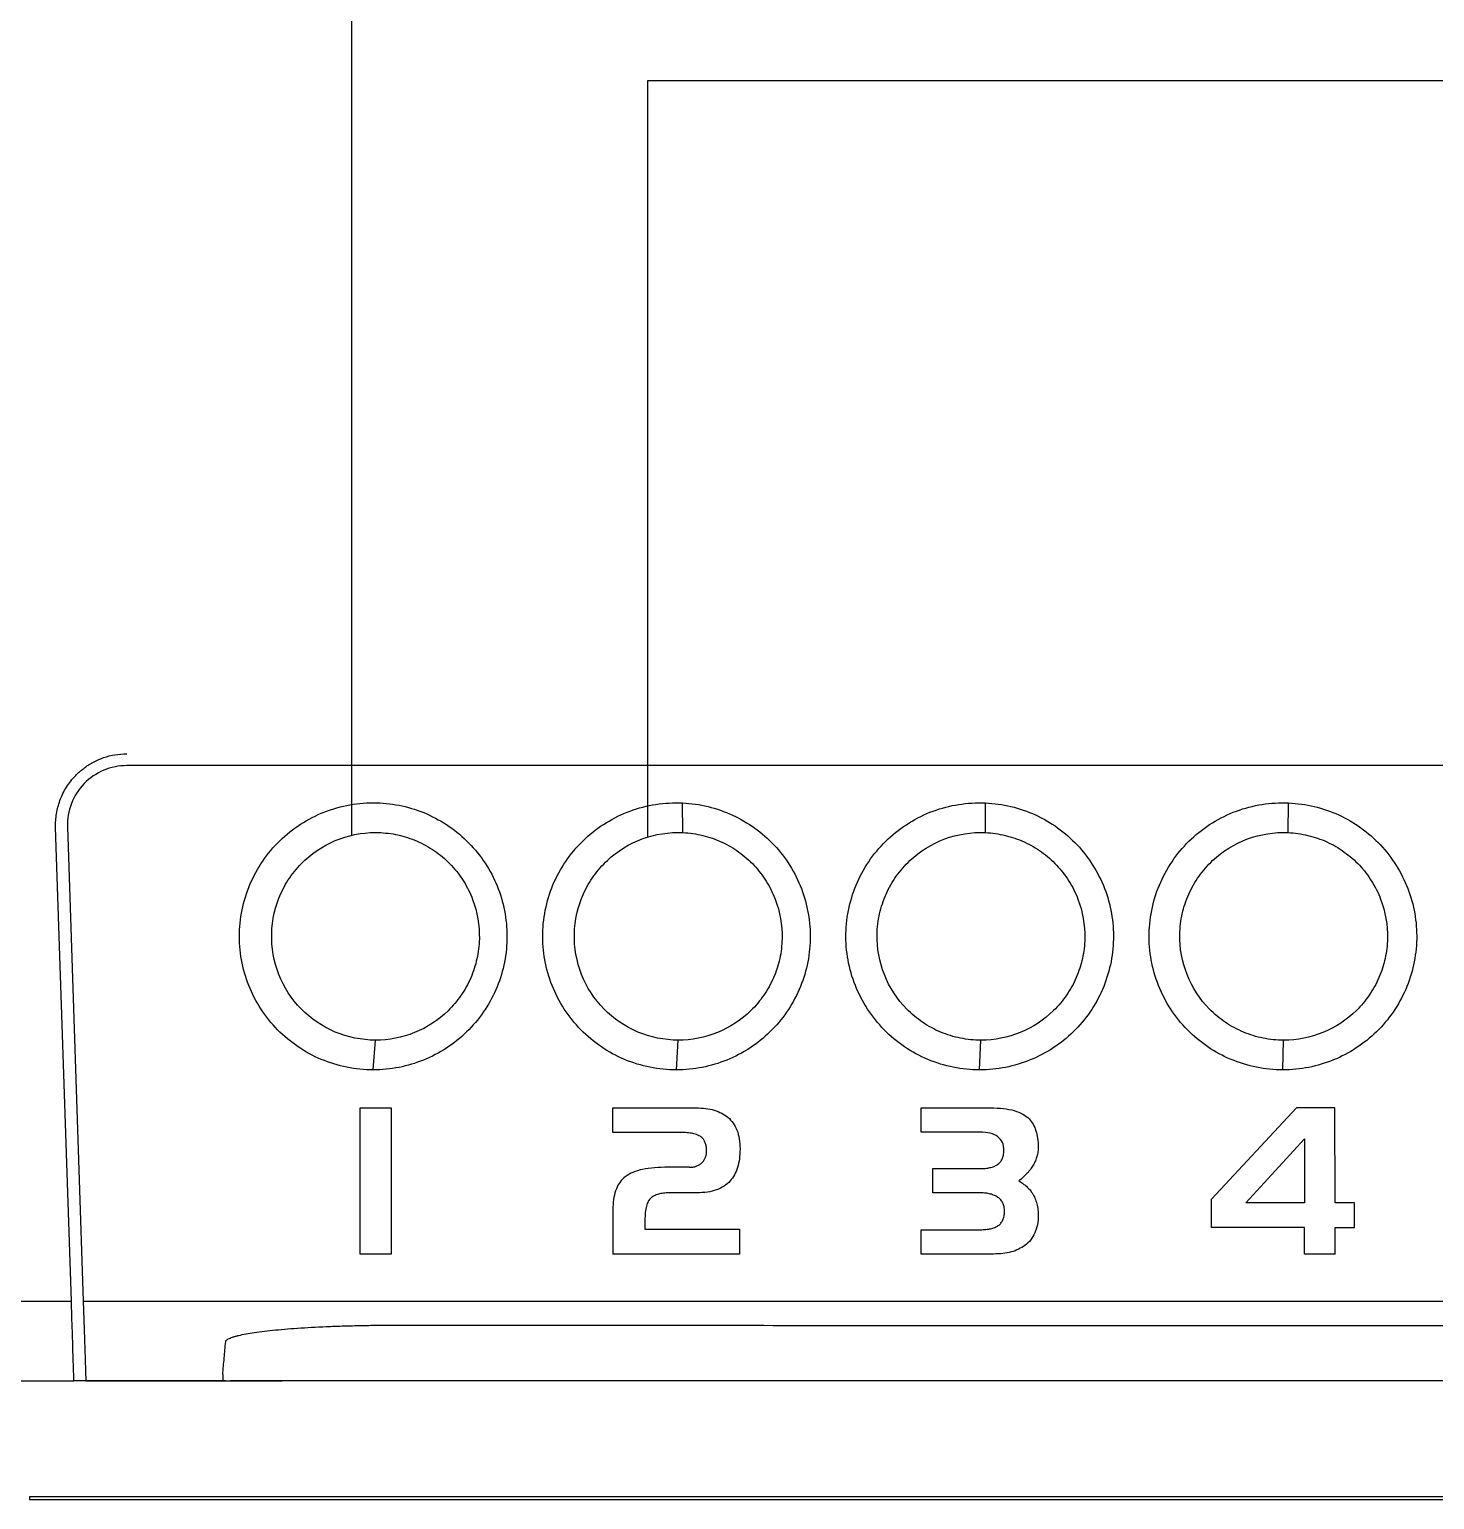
# Model space of a CAD drawing. Header units: millimetres. Extents: x 123.5 to 144.3, y 105.4 to 121.6.
# Drawn here: x 126.334 to 127.636, y 110.286 to 111.649 of the extents above; entities that cross this region are included whole.
import ezdxf

# ---------------------------------------------------------------- set-up
doc = ezdxf.new("R2010")
doc.units = ezdxf.units.MM
doc.layers.add('WIRES', color=7, linetype='Continuous')

msp = doc.modelspace()

# ---------------------------------------------------------------- linework, layer by layer
at = {"color": 7, "linetype": 'Continuous'}
for p, q in [((129.6413, 110.9665), (126.4238, 110.9665)), ((126.9391, 110.9045), (126.9387, 110.9319)), ((127.2193, 110.9045), (127.2193, 110.9319)), ((127.4998, 110.9045), (127.5003, 110.9319)), ((126.3724, 110.4703), (126.3578, 110.9093)), ((126.3688, 110.9097), (126.3834, 110.4703)), ((126.6521, 110.6846), (126.6542, 110.7121)), ((126.9331, 110.6846), (126.9347, 110.7121)), ((127.214, 110.6846), (127.2152, 110.7121)), ((127.495, 110.6846), (127.4957, 110.7121)), ((126.6399, 110.5139), (126.6399, 110.6494)), ((126.6399, 110.6494), (126.6686, 110.6494)), ((126.6686, 110.6494), (126.6686, 110.5139)), ((126.8742, 110.6265), (126.8742, 110.6494)), ((126.8742, 110.6494), (126.951, 110.6494)), ((126.951, 110.6494), (126.9534, 110.6493)), ((126.9534, 110.6493), (126.9557, 110.6492)), ((126.9557, 110.6492), (126.958, 110.649)), ((126.958, 110.649), (126.9601, 110.6488)), ((126.9601, 110.6488), (126.9622, 110.6485)), ((126.9622, 110.6485), (126.9643, 110.6481)), ((126.9643, 110.6481), (126.9662, 110.6477)), ((126.9662, 110.6477), (126.9681, 110.6472)), ((126.9681, 110.6472), (126.97, 110.6466)), ((126.97, 110.6466), (126.9717, 110.6459)), ((126.9717, 110.6459), (126.9734, 110.6452)), ((126.9734, 110.6452), (126.975, 110.6444)), ((126.975, 110.6444), (126.9765, 110.6436)), ((126.9765, 110.6436), (126.978, 110.6427)), ((126.978, 110.6427), (126.9794, 110.6417)), ((126.9794, 110.6417), (126.9807, 110.6406)), ((126.9807, 110.6406), (126.9821, 110.6394)), ((127.1598, 110.6269), (127.1598, 110.6494)), ((127.1598, 110.6494), (127.224, 110.6494)), ((127.224, 110.6494), (127.2272, 110.6493)), ((127.2272, 110.6493), (127.2302, 110.6492)), ((127.2302, 110.6492), (127.2332, 110.649)), ((127.2332, 110.649), (127.236, 110.6487)), ((127.236, 110.6487), (127.2387, 110.6484)), ((127.2387, 110.6484), (127.2412, 110.6479)), ((127.2412, 110.6479), (127.2437, 110.6474)), ((127.2437, 110.6474), (127.246, 110.6468)), ((127.246, 110.6468), (127.2482, 110.6461)), ((127.2482, 110.6461), (127.2502, 110.6453)), ((127.2502, 110.6453), (127.2521, 110.6445)), ((127.2521, 110.6445), (127.254, 110.6436)), ((127.254, 110.6436), (127.2556, 110.6426)), ((127.2556, 110.6426), (127.2572, 110.6415)), ((127.2572, 110.6415), (127.2586, 110.6403)), ((127.2586, 110.6403), (127.2599, 110.6391)), ((127.4288, 110.5648), (127.5075, 110.6494)), ((127.5434, 110.5615), (127.5432, 110.6494)), ((126.9384, 110.6265), (126.8742, 110.6265)), ((126.94, 110.6264), (126.9384, 110.6265)), ((126.9415, 110.6264), (126.94, 110.6264)), ((126.9429, 110.6263), (126.9415, 110.6264)), ((126.9443, 110.6262), (126.9429, 110.6263)), ((126.9457, 110.626), (126.9443, 110.6262)), ((126.9469, 110.6258), (126.9457, 110.626)), ((126.9821, 110.6394), (126.9833, 110.6381)), ((126.9833, 110.6381), (126.9845, 110.6367)), ((126.9845, 110.6367), (126.9856, 110.6352)), ((126.9856, 110.6352), (126.9866, 110.6337)), ((126.9866, 110.6337), (126.9876, 110.6321)), ((126.9876, 110.6321), (126.9884, 110.6303)), ((126.9884, 110.6303), (126.9891, 110.6286)), ((126.9891, 110.6286), (126.9898, 110.6267)), ((126.9898, 110.6267), (126.9904, 110.6247)), ((127.2141, 110.6269), (127.1598, 110.6269)), ((127.2168, 110.6268), (127.2141, 110.6269)), ((127.2193, 110.6266), (127.2168, 110.6268)), ((127.2217, 110.6262), (127.2193, 110.6266)), ((127.2239, 110.6258), (127.2217, 110.6262)), ((127.2599, 110.6391), (127.2609, 110.6379)), ((127.2609, 110.6379), (127.2619, 110.6368)), ((127.2619, 110.6368), (127.2628, 110.6355)), ((127.2628, 110.6355), (127.2636, 110.6342)), ((127.2636, 110.6342), (127.2643, 110.6328)), ((127.2643, 110.6328), (127.265, 110.6313)), ((127.265, 110.6313), (127.2656, 110.6298)), ((127.2656, 110.6298), (127.2662, 110.6282)), ((127.2662, 110.6282), (127.2667, 110.6265)), ((127.2667, 110.6265), (127.2671, 110.6248)), ((126.9482, 110.6256), (126.9469, 110.6258)), ((126.9493, 110.6253), (126.9482, 110.6256)), ((126.9504, 110.625), (126.9493, 110.6253)), ((126.9515, 110.6247), (126.9504, 110.625)), ((126.9524, 110.6243), (126.9515, 110.6247)), ((126.9534, 110.6239), (126.9524, 110.6243)), ((126.9542, 110.6235), (126.9534, 110.6239)), ((126.955, 110.623), (126.9542, 110.6235)), ((126.9558, 110.6225), (126.955, 110.623)), ((126.9565, 110.622), (126.9558, 110.6225)), ((126.957, 110.6215), (126.9565, 110.622)), ((126.9575, 110.621), (126.957, 110.6215)), ((126.958, 110.6204), (126.9575, 110.621)), ((126.9584, 110.6198), (126.958, 110.6204)), ((126.9588, 110.6191), (126.9584, 110.6198)), ((126.9592, 110.6184), (126.9588, 110.6191)), ((126.9595, 110.6177), (126.9592, 110.6184)), ((126.9598, 110.6169), (126.9595, 110.6177)), ((126.96, 110.6161), (126.9598, 110.6169)), ((126.9603, 110.6153), (126.96, 110.6161)), ((126.9605, 110.6144), (126.9603, 110.6153)), ((126.9606, 110.6135), (126.9605, 110.6144)), ((126.9608, 110.6125), (126.9606, 110.6135)), ((126.9608, 110.6115), (126.9608, 110.6125)), ((126.9904, 110.6247), (126.9909, 110.6227)), ((126.9909, 110.6227), (126.9913, 110.6206)), ((126.9913, 110.6206), (126.9916, 110.6184)), ((126.9916, 110.6184), (126.9918, 110.6161)), ((126.9918, 110.6161), (126.9919, 110.6138)), ((126.9919, 110.6138), (126.992, 110.6113)), ((127.2259, 110.6252), (127.2239, 110.6258)), ((127.2277, 110.6244), (127.2259, 110.6252)), ((127.2294, 110.6236), (127.2277, 110.6244)), ((127.2309, 110.6226), (127.2294, 110.6236)), ((127.2322, 110.6214), (127.2309, 110.6226)), ((127.2333, 110.6202), (127.2322, 110.6214)), ((127.2343, 110.6188), (127.2333, 110.6202)), ((127.2351, 110.6173), (127.2343, 110.6188)), ((127.2357, 110.6156), (127.2351, 110.6173)), ((127.2361, 110.6138), (127.2357, 110.6156)), ((127.2364, 110.6118), (127.2361, 110.6138)), ((127.2671, 110.6248), (127.2674, 110.623)), ((127.2674, 110.623), (127.2677, 110.6212)), ((127.2677, 110.6212), (127.268, 110.6192)), ((127.268, 110.6192), (127.2681, 110.6173)), ((127.2681, 110.6173), (127.2682, 110.6152)), ((127.2682, 110.6152), (127.2683, 110.6131)), ((127.2683, 110.6131), (127.2682, 110.612)), ((127.5151, 110.6206), (127.5151, 110.5615)), ((126.9565, 110.5983), (126.957, 110.5988)), ((126.957, 110.5988), (126.9575, 110.5994)), ((126.9575, 110.5994), (126.958, 110.5999)), ((126.958, 110.5999), (126.9584, 110.6005)), ((126.9584, 110.6005), (126.9588, 110.6011)), ((126.9588, 110.6011), (126.9592, 110.6018)), ((126.9592, 110.6018), (126.9595, 110.6024)), ((126.9595, 110.6024), (126.9598, 110.6031)), ((126.9598, 110.6031), (126.96, 110.6038)), ((126.96, 110.6038), (126.9603, 110.6046)), ((126.9603, 110.6046), (126.9605, 110.6053)), ((126.9605, 110.6053), (126.9606, 110.6061)), ((126.9606, 110.6061), (126.9608, 110.6069)), ((126.9609, 110.6105), (126.9608, 110.6115)), ((126.9608, 110.6077), (126.9609, 110.6085)), ((126.9608, 110.6069), (126.9608, 110.6077)), ((126.9609, 110.6094), (126.9609, 110.6105)), ((126.9609, 110.6085), (126.9609, 110.6094)), ((126.9911, 110.6), (126.9907, 110.598)), ((126.9914, 110.6021), (126.9911, 110.6)), ((126.9916, 110.6043), (126.9914, 110.6021)), ((126.9918, 110.6066), (126.9916, 110.6043)), ((126.9919, 110.6089), (126.9918, 110.6066)), ((126.992, 110.6113), (126.9919, 110.6089)), ((127.2323, 110.5983), (127.2329, 110.5989)), ((127.2329, 110.5989), (127.2335, 110.5996)), ((127.2335, 110.5996), (127.234, 110.6003)), ((127.234, 110.6003), (127.2345, 110.6011)), ((127.2345, 110.6011), (127.2349, 110.6019)), ((127.2349, 110.6019), (127.2353, 110.6028)), ((127.2353, 110.6028), (127.2356, 110.6036)), ((127.2356, 110.6036), (127.2358, 110.6046)), ((127.2358, 110.6046), (127.2361, 110.6055)), ((127.2361, 110.6055), (127.2362, 110.6065)), ((127.2362, 110.6065), (127.2364, 110.6076)), ((127.2365, 110.6098), (127.2364, 110.6118)), ((127.2364, 110.6087), (127.2365, 110.6098)), ((127.2364, 110.6076), (127.2364, 110.6087)), ((127.2653, 110.5993), (127.2648, 110.5983)), ((127.2657, 110.6003), (127.2653, 110.5993)), ((127.2661, 110.6013), (127.2657, 110.6003)), ((127.2665, 110.6023), (127.2661, 110.6013)), ((127.2668, 110.6034), (127.2665, 110.6023)), ((127.2671, 110.6044), (127.2668, 110.6034)), ((127.2674, 110.6055), (127.2671, 110.6044)), ((127.2676, 110.6065), (127.2674, 110.6055)), ((127.2678, 110.6076), (127.2676, 110.6065)), ((127.268, 110.6087), (127.2678, 110.6076)), ((127.2681, 110.6098), (127.268, 110.6087)), ((127.2682, 110.6109), (127.2681, 110.6098)), ((127.2682, 110.612), (127.2682, 110.6109)), ((126.8857, 110.5856), (126.8843, 110.5844)), ((126.8873, 110.5867), (126.8857, 110.5856)), ((126.889, 110.5877), (126.8873, 110.5867)), ((126.8908, 110.5887), (126.889, 110.5877)), ((126.8927, 110.5896), (126.8908, 110.5887)), ((126.8948, 110.5904), (126.8927, 110.5896)), ((126.897, 110.5911), (126.8948, 110.5904)), ((126.8993, 110.5918), (126.897, 110.5911)), ((126.9017, 110.5924), (126.8993, 110.5918)), ((126.9043, 110.5929), (126.9017, 110.5924)), ((126.907, 110.5933), (126.9043, 110.5929)), ((126.9098, 110.5936), (126.907, 110.5933)), ((126.9127, 110.5939), (126.9098, 110.5936)), ((126.9158, 110.5941), (126.9127, 110.5939)), ((126.919, 110.5942), (126.9158, 110.5941)), ((126.9223, 110.5943), (126.919, 110.5942)), ((126.9452, 110.5943), (126.946, 110.5943)), ((126.946, 110.5943), (126.9469, 110.5943)), ((126.9469, 110.5943), (126.9477, 110.5944)), ((126.9477, 110.5944), (126.9484, 110.5945)), ((126.9484, 110.5945), (126.9492, 110.5946)), ((126.9492, 110.5946), (126.95, 110.5948)), ((126.95, 110.5948), (126.9507, 110.595)), ((126.9507, 110.595), (126.9514, 110.5953)), ((126.9514, 110.5953), (126.9521, 110.5955)), ((126.9521, 110.5955), (126.9528, 110.5958)), ((126.9528, 110.5958), (126.9534, 110.5962)), ((126.9534, 110.5962), (126.9541, 110.5965)), ((126.9541, 110.5965), (126.9547, 110.5969)), ((126.9547, 110.5969), (126.9553, 110.5974)), ((126.9553, 110.5974), (126.9559, 110.5978)), ((126.9559, 110.5978), (126.9565, 110.5983)), ((126.9859, 110.5858), (126.985, 110.5843)), ((126.9868, 110.5873), (126.9859, 110.5858)), ((126.9876, 110.5889), (126.9868, 110.5873)), ((126.9884, 110.5905), (126.9876, 110.5889)), ((126.9891, 110.5923), (126.9884, 110.5905)), ((126.9897, 110.5941), (126.9891, 110.5923)), ((126.9902, 110.596), (126.9897, 110.5941)), ((126.9907, 110.598), (126.9902, 110.596)), ((127.1705, 110.5706), (127.1705, 110.5931)), ((127.1705, 110.5931), (127.2141, 110.5931)), ((127.2141, 110.5931), (127.2154, 110.5931)), ((127.2154, 110.5931), (127.2167, 110.5931)), ((127.2167, 110.5931), (127.218, 110.5932)), ((127.218, 110.5932), (127.2192, 110.5933)), ((127.2192, 110.5933), (127.2203, 110.5934)), ((127.2203, 110.5934), (127.2215, 110.5936)), ((127.2215, 110.5936), (127.2225, 110.5937)), ((127.2225, 110.5937), (127.2236, 110.594)), ((127.2236, 110.594), (127.2245, 110.5942)), ((127.2245, 110.5942), (127.2255, 110.5945)), ((127.2255, 110.5945), (127.2264, 110.5947)), ((127.2264, 110.5947), (127.2272, 110.5951)), ((127.2272, 110.5951), (127.228, 110.5954)), ((127.228, 110.5954), (127.2288, 110.5958)), ((127.2288, 110.5958), (127.2295, 110.5962)), ((127.2295, 110.5962), (127.2302, 110.5966)), ((127.2302, 110.5966), (127.231, 110.5971)), ((127.231, 110.5971), (127.2317, 110.5977)), ((127.2317, 110.5977), (127.2323, 110.5983)), ((127.2554, 110.586), (127.2544, 110.5851)), ((127.2563, 110.5869), (127.2554, 110.586)), ((127.2572, 110.5878), (127.2563, 110.5869)), ((127.2581, 110.5887), (127.2572, 110.5878)), ((127.2589, 110.5896), (127.2581, 110.5887)), ((127.2597, 110.5906), (127.2589, 110.5896)), ((127.2604, 110.5915), (127.2597, 110.5906)), ((127.2612, 110.5924), (127.2604, 110.5915)), ((127.2618, 110.5934), (127.2612, 110.5924)), ((127.2625, 110.5943), (127.2618, 110.5934)), ((127.2631, 110.5953), (127.2625, 110.5943)), ((127.2637, 110.5963), (127.2631, 110.5953)), ((127.2643, 110.5973), (127.2637, 110.5963)), ((127.2648, 110.5983), (127.2643, 110.5973)), ((126.8767, 110.5725), (126.8761, 110.5706)), ((126.8774, 110.5743), (126.8767, 110.5725)), ((126.8781, 110.576), (126.8774, 110.5743)), ((126.8789, 110.5776), (126.8781, 110.576)), ((126.8799, 110.5792), (126.8789, 110.5776)), ((126.8808, 110.5806), (126.8799, 110.5792)), ((126.8819, 110.5819), (126.8808, 110.5806)), ((126.883, 110.5832), (126.8819, 110.5819)), ((126.8843, 110.5844), (126.883, 110.5832)), ((126.9639, 110.5717), (126.9617, 110.5713)), ((126.9661, 110.5721), (126.9639, 110.5717)), ((126.9681, 110.5727), (126.9661, 110.5721)), ((126.9701, 110.5733), (126.9681, 110.5727)), ((126.972, 110.5741), (126.9701, 110.5733)), ((126.9738, 110.5749), (126.972, 110.5741)), ((126.9755, 110.5758), (126.9738, 110.5749)), ((126.9772, 110.5768), (126.9755, 110.5758)), ((126.9787, 110.5779), (126.9772, 110.5768)), ((126.9802, 110.579), (126.9787, 110.5779)), ((126.9816, 110.5803), (126.9802, 110.579)), ((126.9828, 110.5816), (126.9816, 110.5803)), ((126.9839, 110.5829), (126.9828, 110.5816)), ((126.985, 110.5843), (126.9839, 110.5829)), ((127.2513, 110.5825), (127.2502, 110.5816)), ((127.2502, 110.5816), (127.2511, 110.5812)), ((127.2511, 110.5812), (127.2519, 110.5807)), ((127.2524, 110.5834), (127.2513, 110.5825)), ((127.2519, 110.5807), (127.2528, 110.5802)), ((127.2534, 110.5842), (127.2524, 110.5834)), ((127.2528, 110.5802), (127.2536, 110.5796)), ((127.2544, 110.5851), (127.2534, 110.5842)), ((127.2536, 110.5796), (127.2544, 110.5791)), ((127.2544, 110.5791), (127.2551, 110.5785)), ((127.2551, 110.5785), (127.2559, 110.5779)), ((127.2559, 110.5779), (127.2566, 110.5773)), ((127.2566, 110.5773), (127.2573, 110.5767)), ((127.2573, 110.5767), (127.258, 110.576)), ((127.258, 110.576), (127.2587, 110.5754)), ((127.2587, 110.5754), (127.2594, 110.5747)), ((127.2594, 110.5747), (127.26, 110.574)), ((127.26, 110.574), (127.2607, 110.5733)), ((127.2607, 110.5733), (127.2613, 110.5725)), ((127.2613, 110.5725), (127.2619, 110.5717)), ((127.2619, 110.5717), (127.2626, 110.5706)), ((126.8743, 110.5597), (126.8742, 110.5572)), ((126.8745, 110.562), (126.8743, 110.5597)), ((126.8748, 110.5643), (126.8745, 110.562)), ((126.8752, 110.5665), (126.8748, 110.5643)), ((126.8756, 110.5686), (126.8752, 110.5665)), ((126.8761, 110.5706), (126.8756, 110.5686)), ((126.9053, 110.5583), (126.9049, 110.5569)), ((126.9056, 110.5595), (126.9053, 110.5583)), ((126.906, 110.5607), (126.9056, 110.5595)), ((126.9065, 110.5618), (126.906, 110.5607)), ((126.907, 110.5628), (126.9065, 110.5618)), ((126.9075, 110.5636), (126.907, 110.5628)), ((126.9081, 110.5645), (126.9075, 110.5636)), ((126.9087, 110.5652), (126.9081, 110.5645)), ((126.9094, 110.5658), (126.9087, 110.5652)), ((126.9101, 110.5664), (126.9094, 110.5658)), ((126.9109, 110.5669), (126.9101, 110.5664)), ((126.9117, 110.5674), (126.9109, 110.5669)), ((126.9125, 110.5679), (126.9117, 110.5674)), ((126.9134, 110.5683), (126.9125, 110.5679)), ((126.9144, 110.5687), (126.9134, 110.5683)), ((126.9154, 110.5691), (126.9144, 110.5687)), ((126.9164, 110.5694), (126.9154, 110.5691)), ((126.9175, 110.5697), (126.9164, 110.5694)), ((126.9186, 110.5699), (126.9175, 110.5697)), ((126.9198, 110.5701), (126.9186, 110.5699)), ((126.921, 110.5703), (126.9198, 110.5701)), ((126.9223, 110.5704), (126.921, 110.5703)), ((126.9236, 110.5705), (126.9223, 110.5704)), ((126.925, 110.5706), (126.9236, 110.5705)), ((126.9264, 110.5706), (126.925, 110.5706)), ((126.9518, 110.5706), (126.9264, 110.5706)), ((126.9544, 110.5706), (126.9518, 110.5706)), ((126.9569, 110.5708), (126.9544, 110.5706)), ((126.9593, 110.571), (126.9569, 110.5708)), ((126.9617, 110.5713), (126.9593, 110.571)), ((127.2147, 110.5706), (127.1705, 110.5706)), ((127.216, 110.5706), (127.2147, 110.5706)), ((127.2172, 110.5705), (127.216, 110.5706)), ((127.2184, 110.5704), (127.2172, 110.5705)), ((127.2196, 110.5703), (127.2184, 110.5704)), ((127.2207, 110.5702), (127.2196, 110.5703)), ((127.2218, 110.57), (127.2207, 110.5702)), ((127.2229, 110.5698), (127.2218, 110.57)), ((127.2239, 110.5695), (127.2229, 110.5698)), ((127.2249, 110.5693), (127.2239, 110.5695)), ((127.2259, 110.5689), (127.2249, 110.5693)), ((127.2268, 110.5686), (127.2259, 110.5689)), ((127.2277, 110.5682), (127.2268, 110.5686)), ((127.2286, 110.5678), (127.2277, 110.5682)), ((127.2294, 110.5674), (127.2286, 110.5678)), ((127.2302, 110.5669), (127.2294, 110.5674)), ((127.231, 110.5664), (127.2302, 110.5669)), ((127.2317, 110.5659), (127.231, 110.5664)), ((127.2324, 110.5653), (127.2317, 110.5659)), ((127.2331, 110.5647), (127.2324, 110.5653)), ((127.2336, 110.564), (127.2331, 110.5647)), ((127.2342, 110.5633), (127.2336, 110.564)), ((127.2347, 110.5626), (127.2342, 110.5633)), ((127.2351, 110.5619), (127.2347, 110.5626)), ((127.2355, 110.5611), (127.2351, 110.5619)), ((127.2359, 110.5603), (127.2355, 110.5611)), ((127.2362, 110.5594), (127.2359, 110.5603)), ((127.2364, 110.5585), (127.2362, 110.5594)), ((127.2367, 110.5576), (127.2364, 110.5585)), ((127.2626, 110.5706), (127.2634, 110.5695)), ((127.2634, 110.5695), (127.264, 110.5683)), ((127.264, 110.5683), (127.2647, 110.567)), ((127.2647, 110.567), (127.2652, 110.5658)), ((127.2652, 110.5658), (127.2658, 110.5645)), ((127.2658, 110.5645), (127.2662, 110.5632)), ((127.2662, 110.5632), (127.2667, 110.5618)), ((127.2667, 110.5618), (127.267, 110.5605)), ((127.267, 110.5605), (127.2674, 110.5591)), ((127.2674, 110.5591), (127.2676, 110.5576)), ((127.4288, 110.5386), (127.4288, 110.5648)), ((127.5613, 110.5386), (127.5613, 110.5615)), ((126.8742, 110.5572), (126.8742, 110.5547)), ((126.8742, 110.5547), (126.8742, 110.5139)), ((126.904, 110.549), (126.9039, 110.5471)), ((126.9039, 110.5471), (126.9039, 110.5452)), ((126.9039, 110.5452), (126.9039, 110.5368)), ((126.9041, 110.5507), (126.904, 110.549)), ((126.9042, 110.5524), (126.9041, 110.5507)), ((126.9044, 110.554), (126.9042, 110.5524)), ((126.9046, 110.5555), (126.9044, 110.554)), ((126.9049, 110.5569), (126.9046, 110.5555)), ((127.2348, 110.544), (127.2352, 110.5447)), ((127.2352, 110.5447), (127.2356, 110.5456)), ((127.2356, 110.5456), (127.2359, 110.5464)), ((127.2359, 110.5464), (127.2362, 110.5473)), ((127.2362, 110.5473), (127.2365, 110.5482)), ((127.2365, 110.5482), (127.2367, 110.5492)), ((127.2368, 110.5566), (127.2367, 110.5576)), ((127.2367, 110.5492), (127.2368, 110.5502)), ((127.2369, 110.5556), (127.2368, 110.5566)), ((127.2368, 110.5502), (127.2369, 110.5513)), ((127.237, 110.5546), (127.2369, 110.5556)), ((127.2369, 110.5513), (127.237, 110.5524)), ((127.237, 110.5535), (127.237, 110.5546)), ((127.237, 110.5524), (127.237, 110.5535)), ((127.2676, 110.5576), (127.2679, 110.5562)), ((127.2681, 110.5454), (127.2678, 110.5432)), ((127.2679, 110.5562), (127.268, 110.5547)), ((127.268, 110.5547), (127.2682, 110.5532)), ((127.2682, 110.5477), (127.2681, 110.5454)), ((127.2682, 110.5532), (127.2682, 110.5516)), ((127.2682, 110.5516), (127.2683, 110.55)), ((127.2683, 110.55), (127.2682, 110.5477)), ((126.9039, 110.5368), (126.9914, 110.5368)), ((126.9914, 110.5368), (126.9914, 110.5139)), ((127.1598, 110.5139), (127.1598, 110.5364)), ((127.1598, 110.5364), (127.2147, 110.5364)), ((127.2147, 110.5364), (127.216, 110.5364)), ((127.216, 110.5364), (127.2174, 110.5365)), ((127.2174, 110.5365), (127.2186, 110.5366)), ((127.2186, 110.5366), (127.2198, 110.5367)), ((127.2198, 110.5367), (127.221, 110.5368)), ((127.221, 110.5368), (127.2221, 110.537)), ((127.2221, 110.537), (127.2232, 110.5372)), ((127.2232, 110.5372), (127.2243, 110.5374)), ((127.2243, 110.5374), (127.2253, 110.5376)), ((127.2253, 110.5376), (127.2263, 110.5379)), ((127.2263, 110.5379), (127.2272, 110.5383)), ((127.2272, 110.5383), (127.2281, 110.5386)), ((127.2281, 110.5386), (127.229, 110.539)), ((127.229, 110.539), (127.2298, 110.5394)), ((127.2298, 110.5394), (127.2306, 110.5398)), ((127.2306, 110.5398), (127.2313, 110.5403)), ((127.2313, 110.5403), (127.232, 110.5408)), ((127.232, 110.5408), (127.2326, 110.5414)), ((127.2326, 110.5414), (127.2332, 110.542)), ((127.2332, 110.542), (127.2338, 110.5426)), ((127.2338, 110.5426), (127.2343, 110.5433)), ((127.2343, 110.5433), (127.2348, 110.544)), ((127.2643, 110.5317), (127.2634, 110.5301)), ((127.2652, 110.5335), (127.2643, 110.5317)), ((127.2659, 110.5353), (127.2652, 110.5335)), ((127.2665, 110.5371), (127.2659, 110.5353)), ((127.267, 110.5391), (127.2665, 110.5371)), ((127.2675, 110.5411), (127.267, 110.5391)), ((127.2678, 110.5432), (127.2675, 110.5411)), ((127.5151, 110.5386), (127.4288, 110.5386)), ((127.5151, 110.5139), (127.5151, 110.5386)), ((127.5434, 110.5139), (127.5434, 110.5386)), ((127.2468, 110.517), (127.245, 110.5164)), ((127.2484, 110.5177), (127.2468, 110.517)), ((127.25, 110.5184), (127.2484, 110.5177)), ((127.2516, 110.5192), (127.25, 110.5184)), ((127.2531, 110.52), (127.2516, 110.5192)), ((127.2545, 110.5209), (127.2531, 110.52)), ((127.2559, 110.5219), (127.2545, 110.5209)), ((127.2574, 110.5231), (127.2559, 110.5219)), ((127.2588, 110.5243), (127.2574, 110.5231)), ((127.2601, 110.5256), (127.2588, 110.5243)), ((127.2613, 110.5271), (127.2601, 110.5256)), ((127.2624, 110.5285), (127.2613, 110.5271)), ((127.2634, 110.5301), (127.2624, 110.5285)), ((126.6686, 110.5139), (126.6399, 110.5139)), ((126.9914, 110.5139), (126.8742, 110.5139)), ((127.2268, 110.5139), (127.1598, 110.5139)), ((127.229, 110.514), (127.2268, 110.5139)), ((127.2312, 110.5141), (127.229, 110.514)), ((127.2334, 110.5142), (127.2312, 110.5141)), ((127.2355, 110.5144), (127.2334, 110.5142)), ((127.2375, 110.5147), (127.2355, 110.5144)), ((127.2395, 110.515), (127.2375, 110.5147)), ((127.2414, 110.5154), (127.2395, 110.515)), ((127.2432, 110.5159), (127.2414, 110.5154)), ((127.245, 110.5164), (127.2432, 110.5159)), ((127.5434, 110.5139), (127.5151, 110.5139)), ((125.9358, 110.3964), (126.3748, 110.3964)), ((126.5152, 110.3963), (126.3748, 110.3963)), ((129.5931, 110.3963), (126.52, 110.3963)), ((129.5457, 110.3963), (126.5676, 110.3963)), ((126.3335, 110.2893), (129.5124, 110.2893)), ((126.3335, 110.2893), (126.3335, 110.2864)), ((126.3335, 110.2864), (129.5124, 110.2864))]:
    msp.add_line(p, q, dxfattribs=at)
msp.add_line((126.5127, 110.4023), (126.5127, 110.3963))
for points, knots in [([(126.3578, 110.9093), (126.3578, 110.9114), (126.3578, 110.9156), (126.3585, 110.922), (126.3598, 110.9282), (126.3625, 110.9366), (126.3675, 110.9469), (126.3753, 110.9567), (126.3837, 110.9642), (126.3924, 110.9698), (126.4021, 110.9742), (126.4128, 110.977), (126.4201, 110.9773), (126.4238, 110.9775)], [0, 0, 0, 0, 0.060347, 0.120102, 0.179832, 0.240102, 0.369953, 0.500063, 0.593729, 0.68761, 0.792131, 0.895279, 1, 1, 1, 1]), ([(126.4238, 110.9665), (126.4164, 110.9665), (126.4091, 110.965), (126.3956, 110.9593), (126.3894, 110.9551), (126.3792, 110.9445), (126.3751, 110.9382), (126.3698, 110.9245), (126.3686, 110.9171), (126.3688, 110.9097)], [0, 0, 0, 0, 0.25, 0.25, 0.5, 0.5, 0.75, 0.75, 1, 1, 1, 1]), ([(126.6521, 110.6846), (126.6438, 110.6846), (126.6357, 110.6854), (126.6196, 110.6886), (126.6116, 110.6911), (126.5964, 110.6974), (126.5893, 110.7013), (126.5757, 110.7106), (126.5692, 110.7159), (126.552, 110.7335), (126.5428, 110.7477), (126.5338, 110.7705), (126.5315, 110.7785), (126.5286, 110.7948), (126.528, 110.803), (126.5284, 110.8195), (126.5294, 110.8278), (126.5331, 110.8438), (126.5357, 110.8516), (126.5459, 110.8743), (126.5557, 110.8878), (126.5739, 110.9046), (126.5804, 110.9096), (126.5944, 110.9181), (126.6019, 110.9218), (126.6251, 110.9302), (126.6416, 110.9327), (126.6582, 110.9319)], [0, 0, 0, 0, 0.0625, 0.0625, 0.125, 0.125, 0.1875, 0.1875, 0.25, 0.25, 0.375, 0.375, 0.4375, 0.4375, 0.5, 0.5, 0.5625, 0.5625, 0.625, 0.625, 0.75, 0.75, 0.8125, 0.8125, 0.875, 0.875, 1, 1, 1, 1]), ([(126.6582, 110.9319), (126.6662, 110.9315), (126.6741, 110.9304), (126.6895, 110.9266), (126.6972, 110.9239), (126.7116, 110.9171), (126.7185, 110.9131), (126.7314, 110.9038), (126.7374, 110.8984), (126.7537, 110.881), (126.7624, 110.8671), (126.7736, 110.8374), (126.7764, 110.8212), (126.7758, 110.7974), (126.7749, 110.7893), (126.7714, 110.7737), (126.7689, 110.7662), (126.7625, 110.7515), (126.7586, 110.7445), (126.7495, 110.7314), (126.7444, 110.7253), (126.7271, 110.7085), (126.7136, 110.6997), (126.6914, 110.6907), (126.6838, 110.6884), (126.6682, 110.6854), (126.6601, 110.6846), (126.6521, 110.6846)], [0, 0, 0, 0, 0.0625, 0.0625, 0.125, 0.125, 0.1875, 0.1875, 0.25, 0.25, 0.375, 0.375, 0.5, 0.5, 0.5625, 0.5625, 0.625, 0.625, 0.6875, 0.6875, 0.75, 0.75, 0.875, 0.875, 0.9375, 0.9375, 1, 1, 1, 1]), ([(126.9331, 110.6846), (126.9248, 110.6846), (126.9166, 110.6854), (126.9006, 110.6886), (126.8926, 110.691), (126.8774, 110.6974), (126.8703, 110.7013), (126.8567, 110.7105), (126.8503, 110.7159), (126.833, 110.7334), (126.8239, 110.7475), (126.8148, 110.7704), (126.8125, 110.7784), (126.8096, 110.7946), (126.809, 110.8028), (126.8093, 110.8192), (126.8104, 110.8275), (126.814, 110.8435), (126.8165, 110.8513), (126.8267, 110.8739), (126.8364, 110.8875), (126.8545, 110.9044), (126.861, 110.9093), (126.875, 110.9179), (126.8825, 110.9216), (126.9056, 110.9301), (126.9221, 110.9327), (126.9387, 110.9319)], [0, 0, 0, 0, 0.0625, 0.0625, 0.125, 0.125, 0.1875, 0.1875, 0.25, 0.25, 0.375, 0.375, 0.4375, 0.4375, 0.5, 0.5, 0.5625, 0.5625, 0.625, 0.625, 0.75, 0.75, 0.8125, 0.8125, 0.875, 0.875, 1, 1, 1, 1]), ([(126.9387, 110.9319), (126.9467, 110.9316), (126.9546, 110.9304), (126.9701, 110.9267), (126.9777, 110.924), (126.9922, 110.9173), (126.9991, 110.9133), (127.0121, 110.904), (127.0182, 110.8986), (127.0345, 110.8812), (127.0432, 110.8674), (127.0545, 110.8376), (127.0573, 110.8215), (127.0568, 110.7976), (127.0559, 110.7895), (127.0524, 110.7739), (127.05, 110.7664), (127.0436, 110.7517), (127.0396, 110.7446), (127.0306, 110.7315), (127.0255, 110.7254), (127.0082, 110.7086), (126.9947, 110.6997), (126.9724, 110.6907), (126.9648, 110.6884), (126.9492, 110.6854), (126.9411, 110.6846), (126.9331, 110.6846)], [0, 0, 0, 0, 0.0625, 0.0625, 0.125, 0.125, 0.1875, 0.1875, 0.25, 0.25, 0.375, 0.375, 0.5, 0.5, 0.5625, 0.5625, 0.625, 0.625, 0.6875, 0.6875, 0.75, 0.75, 0.875, 0.875, 0.9375, 0.9375, 1, 1, 1, 1]), ([(127.214, 110.6846), (127.2058, 110.6846), (127.1976, 110.6854), (127.1816, 110.6886), (127.1736, 110.691), (127.1584, 110.6974), (127.1513, 110.7013), (127.1377, 110.7105), (127.1313, 110.7158), (127.1141, 110.7334), (127.1049, 110.7475), (127.0958, 110.7703), (127.0935, 110.7783), (127.0906, 110.7945), (127.0899, 110.8026), (127.0903, 110.819), (127.0913, 110.8273), (127.0949, 110.8433), (127.0974, 110.8511), (127.1075, 110.8737), (127.1172, 110.8873), (127.1352, 110.9042), (127.1417, 110.9091), (127.1557, 110.9178), (127.1632, 110.9215), (127.1862, 110.93), (127.2027, 110.9326), (127.2193, 110.9319)], [0, 0, 0, 0, 0.0625, 0.0625, 0.125, 0.125, 0.1875, 0.1875, 0.25, 0.25, 0.375, 0.375, 0.4375, 0.4375, 0.5, 0.5, 0.5625, 0.5625, 0.625, 0.625, 0.75, 0.75, 0.8125, 0.8125, 0.875, 0.875, 1, 1, 1, 1]), ([(127.2193, 110.9319), (127.2273, 110.9316), (127.2352, 110.9305), (127.2507, 110.9268), (127.2584, 110.9241), (127.2729, 110.9175), (127.2798, 110.9135), (127.2928, 110.9042), (127.2989, 110.8988), (127.3153, 110.8814), (127.324, 110.8675), (127.3355, 110.8378), (127.3383, 110.8217), (127.3378, 110.7978), (127.3369, 110.7897), (127.3334, 110.7741), (127.331, 110.7665), (127.3246, 110.7518), (127.3207, 110.7447), (127.3117, 110.7316), (127.3065, 110.7255), (127.2893, 110.7086), (127.2758, 110.6998), (127.2534, 110.6907), (127.2458, 110.6884), (127.2302, 110.6854), (127.2221, 110.6846), (127.214, 110.6846)], [0, 0, 0, 0, 0.0625, 0.0625, 0.125, 0.125, 0.1875, 0.1875, 0.25, 0.25, 0.375, 0.375, 0.5, 0.5, 0.5625, 0.5625, 0.625, 0.625, 0.6875, 0.6875, 0.75, 0.75, 0.875, 0.875, 0.9375, 0.9375, 1, 1, 1, 1]), ([(127.495, 110.6846), (127.4867, 110.6846), (127.4786, 110.6854), (127.4625, 110.6886), (127.4545, 110.6911), (127.4394, 110.6974), (127.4322, 110.7013), (127.4186, 110.7105), (127.4122, 110.7159), (127.395, 110.7334), (127.3858, 110.7475), (127.3768, 110.7703), (127.3745, 110.7783), (127.3716, 110.7945), (127.3709, 110.8026), (127.3713, 110.819), (127.3723, 110.8273), (127.3758, 110.8433), (127.3784, 110.8511), (127.3885, 110.8737), (127.3982, 110.8873), (127.4162, 110.9042), (127.4227, 110.9092), (127.4366, 110.9178), (127.4442, 110.9215), (127.4672, 110.93), (127.4837, 110.9327), (127.5003, 110.9319)], [0, 0, 0, 0, 0.0625, 0.0625, 0.125, 0.125, 0.1875, 0.1875, 0.25, 0.25, 0.375, 0.375, 0.4375, 0.4375, 0.5, 0.5, 0.5625, 0.5625, 0.625, 0.625, 0.75, 0.75, 0.8125, 0.8125, 0.875, 0.875, 1, 1, 1, 1]), ([(127.5003, 110.9319), (127.5083, 110.9316), (127.5163, 110.9305), (127.5317, 110.9268), (127.5394, 110.9241), (127.554, 110.9175), (127.5608, 110.9135), (127.5738, 110.9042), (127.5799, 110.8988), (127.5963, 110.8814), (127.605, 110.8675), (127.6165, 110.8378), (127.6193, 110.8217), (127.6188, 110.7978), (127.6178, 110.7897), (127.6144, 110.7741), (127.612, 110.7665), (127.6056, 110.7519), (127.6017, 110.7447), (127.5926, 110.7316), (127.5875, 110.7255), (127.5702, 110.7087), (127.5567, 110.6998), (127.5344, 110.6907), (127.5268, 110.6884), (127.5111, 110.6854), (127.5031, 110.6846), (127.495, 110.6846)], [0, 0, 0, 0, 0.0625, 0.0625, 0.125, 0.125, 0.1875, 0.1875, 0.25, 0.25, 0.375, 0.375, 0.5, 0.5, 0.5625, 0.5625, 0.625, 0.625, 0.6875, 0.6875, 0.75, 0.75, 0.875, 0.875, 0.9375, 0.9375, 1, 1, 1, 1]), ([(126.6542, 110.7121), (126.6414, 110.7121), (126.6286, 110.7147), (126.6052, 110.7245), (126.5942, 110.732), (126.5764, 110.7502), (126.5693, 110.7612), (126.56, 110.785), (126.5577, 110.798), (126.5583, 110.8235), (126.5613, 110.8363), (126.5692, 110.8538), (126.5724, 110.8594), (126.5799, 110.8698), (126.5841, 110.8746), (126.5982, 110.8876), (126.6093, 110.8944), (126.6334, 110.9031), (126.6461, 110.9051), (126.659, 110.9044)], [0, 0, 0, 0, 0.125, 0.125, 0.25, 0.25, 0.375, 0.375, 0.5, 0.5, 0.625, 0.625, 0.6875, 0.6875, 0.75, 0.75, 0.875, 0.875, 1, 1, 1, 1]), ([(126.659, 110.9044), (126.6652, 110.9041), (126.6713, 110.9032), (126.6832, 110.9003), (126.6892, 110.8982), (126.7004, 110.893), (126.7057, 110.8898), (126.7157, 110.8826), (126.7205, 110.8784), (126.7289, 110.8693), (126.7327, 110.8644), (126.7392, 110.8539), (126.742, 110.8482), (126.7486, 110.8309), (126.7507, 110.8183), (126.7503, 110.7998), (126.7495, 110.7935), (126.7468, 110.7814), (126.7449, 110.7755), (126.74, 110.7641), (126.7369, 110.7586), (126.7298, 110.7484), (126.7259, 110.7437), (126.7125, 110.7307), (126.702, 110.7238), (126.6789, 110.7144), (126.6667, 110.7121), (126.6542, 110.7121)], [0, 0, 0, 0, 0.0625, 0.0625, 0.125, 0.125, 0.1875, 0.1875, 0.25, 0.25, 0.3125, 0.3125, 0.375, 0.375, 0.5, 0.5, 0.5625, 0.5625, 0.625, 0.625, 0.6875, 0.6875, 0.75, 0.75, 0.875, 0.875, 1, 1, 1, 1]), ([(126.9347, 110.7121), (126.9219, 110.7121), (126.9091, 110.7147), (126.8857, 110.7245), (126.8747, 110.732), (126.857, 110.7502), (126.8498, 110.7612), (126.8405, 110.7848), (126.8382, 110.7979), (126.8388, 110.8233), (126.8417, 110.8361), (126.8495, 110.8535), (126.8528, 110.8592), (126.8602, 110.8695), (126.8644, 110.8743), (126.8784, 110.8874), (126.8894, 110.8942), (126.9135, 110.9031), (126.9262, 110.905), (126.9391, 110.9045)], [0, 0, 0, 0, 0.125, 0.125, 0.25, 0.25, 0.375, 0.375, 0.5, 0.5, 0.625, 0.625, 0.6875, 0.6875, 0.75, 0.75, 0.875, 0.875, 1, 1, 1, 1]), ([(126.9391, 110.9045), (126.9453, 110.9042), (126.9514, 110.9033), (126.9634, 110.9004), (126.9694, 110.8983), (126.9807, 110.8931), (126.986, 110.89), (126.996, 110.8828), (127.0008, 110.8786), (127.0092, 110.8695), (127.013, 110.8646), (127.0196, 110.8541), (127.0224, 110.8484), (127.029, 110.8311), (127.0312, 110.8185), (127.0308, 110.8), (127.0301, 110.7937), (127.0274, 110.7816), (127.0255, 110.7757), (127.0205, 110.7643), (127.0175, 110.7588), (127.0104, 110.7486), (127.0065, 110.7438), (126.9931, 110.7308), (126.9826, 110.7239), (126.9595, 110.7145), (126.9472, 110.7121), (126.9347, 110.7121)], [0, 0, 0, 0, 0.0625, 0.0625, 0.125, 0.125, 0.1875, 0.1875, 0.25, 0.25, 0.3125, 0.3125, 0.375, 0.375, 0.5, 0.5, 0.5625, 0.5625, 0.625, 0.625, 0.6875, 0.6875, 0.75, 0.75, 0.875, 0.875, 1, 1, 1, 1]), ([(127.2152, 110.7121), (127.2088, 110.7121), (127.2025, 110.7127), (127.19, 110.7152), (127.1838, 110.7171), (127.172, 110.722), (127.1665, 110.7251), (127.1559, 110.7322), (127.1509, 110.7364), (127.1376, 110.75), (127.1304, 110.761), (127.1211, 110.7846), (127.1187, 110.7975), (127.1191, 110.8166), (127.1199, 110.8231), (127.1227, 110.8355), (127.1247, 110.8415), (127.1299, 110.8533), (127.1331, 110.8589), (127.1405, 110.8693), (127.1447, 110.8741), (127.1587, 110.8872), (127.1697, 110.8941), (127.1937, 110.903), (127.2064, 110.905), (127.2193, 110.9045)], [0, 0, 0, 0, 0.0625, 0.0625, 0.125, 0.125, 0.1875, 0.1875, 0.25, 0.25, 0.375, 0.375, 0.5, 0.5, 0.5625, 0.5625, 0.625, 0.625, 0.6875, 0.6875, 0.75, 0.75, 0.875, 0.875, 1, 1, 1, 1]), ([(127.2193, 110.9045), (127.2256, 110.9042), (127.2317, 110.9033), (127.2437, 110.9004), (127.2497, 110.8984), (127.261, 110.8932), (127.2663, 110.8901), (127.2764, 110.8829), (127.2811, 110.8787), (127.2896, 110.8697), (127.2934, 110.8648), (127.3, 110.8542), (127.3029, 110.8486), (127.3095, 110.8313), (127.3117, 110.8187), (127.3113, 110.8001), (127.3106, 110.7939), (127.3079, 110.7817), (127.306, 110.7758), (127.3011, 110.7644), (127.298, 110.7589), (127.291, 110.7487), (127.287, 110.7439), (127.2737, 110.7308), (127.2632, 110.7239), (127.24, 110.7145), (127.2278, 110.7121), (127.2152, 110.7121)], [0, 0, 0, 0, 0.0625, 0.0625, 0.125, 0.125, 0.1875, 0.1875, 0.25, 0.25, 0.3125, 0.3125, 0.375, 0.375, 0.5, 0.5, 0.5625, 0.5625, 0.625, 0.625, 0.6875, 0.6875, 0.75, 0.75, 0.875, 0.875, 1, 1, 1, 1]), ([(127.4957, 110.7121), (127.4893, 110.7121), (127.4829, 110.7127), (127.4705, 110.7152), (127.4643, 110.7171), (127.4525, 110.7221), (127.4469, 110.7251), (127.4364, 110.7322), (127.4314, 110.7364), (127.4181, 110.75), (127.4109, 110.761), (127.4016, 110.7846), (127.3992, 110.7975), (127.3996, 110.8166), (127.4004, 110.8231), (127.4032, 110.8355), (127.4052, 110.8415), (127.4104, 110.8533), (127.4136, 110.8589), (127.421, 110.8693), (127.4252, 110.8741), (127.4392, 110.8872), (127.4502, 110.8941), (127.4742, 110.903), (127.4869, 110.905), (127.4998, 110.9045)], [0, 0, 0, 0, 0.0625, 0.0625, 0.125, 0.125, 0.1875, 0.1875, 0.25, 0.25, 0.375, 0.375, 0.5, 0.5, 0.5625, 0.5625, 0.625, 0.625, 0.6875, 0.6875, 0.75, 0.75, 0.875, 0.875, 1, 1, 1, 1]), ([(127.4998, 110.9045), (127.5061, 110.9042), (127.5122, 110.9033), (127.5242, 110.9004), (127.5302, 110.8984), (127.5415, 110.8932), (127.5469, 110.8901), (127.5569, 110.8828), (127.5617, 110.8787), (127.5702, 110.8696), (127.5739, 110.8647), (127.5806, 110.8542), (127.5834, 110.8486), (127.59, 110.8312), (127.5922, 110.8187), (127.5918, 110.8001), (127.5911, 110.7939), (127.5884, 110.7817), (127.5865, 110.7758), (127.5816, 110.7644), (127.5785, 110.7589), (127.5715, 110.7487), (127.5675, 110.7439), (127.5542, 110.7308), (127.5437, 110.7239), (127.5205, 110.7145), (127.5083, 110.7121), (127.4957, 110.7121)], [0, 0, 0, 0, 0.0625, 0.0625, 0.125, 0.125, 0.1875, 0.1875, 0.25, 0.25, 0.3125, 0.3125, 0.375, 0.375, 0.5, 0.5, 0.5625, 0.5625, 0.625, 0.625, 0.6875, 0.6875, 0.75, 0.75, 0.875, 0.875, 1, 1, 1, 1]), ([(126.3748, 110.397), (126.3744, 110.409), (126.3738, 110.4274), (126.373, 110.4518), (126.3726, 110.4643), (126.3724, 110.4703)], [0, 0, 0, 0, 0.499996, 0.759104, 1, 1, 1, 1]), ([(126.3834, 110.4703), (126.9319, 110.4703), (127.4827, 110.4703), (128.3089, 110.4703), (128.5841, 110.4703), (129.1335, 110.4703), (129.4078, 110.4703), (129.6817, 110.4703)], [0, 0, 0, 0, 0.5, 0.5, 0.75, 0.75, 1, 1, 1, 1]), ([(126.3834, 110.4703), (126.3836, 110.4625), (126.3842, 110.4464), (126.385, 110.4218), (126.3856, 110.405), (126.3858, 110.3964)], [0, 0, 0, 0, 0.309618, 0.643319, 1, 1, 1, 1]), ([(126.5154, 110.4326), (126.5154, 110.4329), (126.5155, 110.4334), (126.5163, 110.4343), (126.5176, 110.4352), (126.5193, 110.436), (126.5216, 110.4369), (126.5243, 110.4377), (126.5302, 110.4392), (126.5412, 110.4413), (126.5608, 110.4436), (126.5846, 110.4455), (126.6075, 110.4467), (126.627, 110.4474), (126.6421, 110.4477), (126.6575, 110.448), (126.6679, 110.448), (126.6731, 110.448)], [0, 0, 0, 0, 0.035726, 0.071268, 0.106745, 0.142272, 0.177965, 0.213934, 0.250289, 0.375959, 0.50002, 0.624407, 0.749772, 0.813237, 0.875686, 0.937728, 1, 1, 1, 1]), ([(126.6731, 110.448), (126.7157, 110.448), (126.8017, 110.4479), (126.9319, 110.4479), (127.0645, 110.4478), (127.1995, 110.4478), (127.3369, 110.4477), (127.4765, 110.4477), (127.6186, 110.4477), (127.763, 110.4476), (127.9097, 110.4476), (128.0907, 110.4476), (128.3031, 110.4476), (128.5439, 110.4476), (128.778, 110.4476), (129.0054, 110.4477), (129.2261, 110.4477), (129.371, 110.4478), (129.4423, 110.4478)], [0, 0, 0, 0, 0.046189, 0.09323, 0.14112, 0.189859, 0.239445, 0.289876, 0.341151, 0.393267, 0.446223, 0.500016, 0.589309, 0.676229, 0.760767, 0.842913, 0.92266, 1, 1, 1, 1]), ([(126.5127, 110.4023), (126.5131, 110.4074), (126.514, 110.4174), (126.5149, 110.4276), (126.5154, 110.4326)], [0, 0, 0, 0, 0.508544, 1, 1, 1, 1]), ([(126.3858, 110.3964), (126.3993, 110.3964), (126.4296, 110.3964), (126.4902, 110.3964), (126.5373, 110.3964), (126.5676, 110.3964)], [0, 0, 0, 0, 0.2227873, 0.5000034, 1, 1, 1, 1])]:
    msp.add_open_spline(points, degree=3, knots=knots, dxfattribs=at)
for points in [[(127.5432, 110.6494), (127.5313, 110.6494), (127.5194, 110.6494), (127.5075, 110.6494)], [(127.4606, 110.5615), (127.4787, 110.5812), (127.4969, 110.6009), (127.5151, 110.6206)], [(126.9452, 110.5943), (126.9376, 110.5943), (126.9299, 110.5943), (126.9223, 110.5943)], [(127.5151, 110.5615), (127.4969, 110.5615), (127.4787, 110.5615), (127.4606, 110.5615)], [(127.5613, 110.5615), (127.5553, 110.5615), (127.5494, 110.5615), (127.5434, 110.5615)], [(127.5434, 110.5386), (127.5494, 110.5386), (127.5553, 110.5386), (127.5613, 110.5386)], [(126.0972, 110.4703), (126.1889, 110.4703), (126.2806, 110.4703), (126.3724, 110.4703)]]:
    msp.add_open_spline(points, degree=3, dxfattribs=at)
at = {"layer": 'WIRES'}
for p, q in [((126.6324, 110.902), (126.6324, 111.6983)), ((126.9066, 110.9004), (126.9066, 111.6015)), ((126.9066, 111.6015), (133.8199, 111.6015))]:
    msp.add_line(p, q, dxfattribs=at)

doc.saveas('drawing.dxf')
